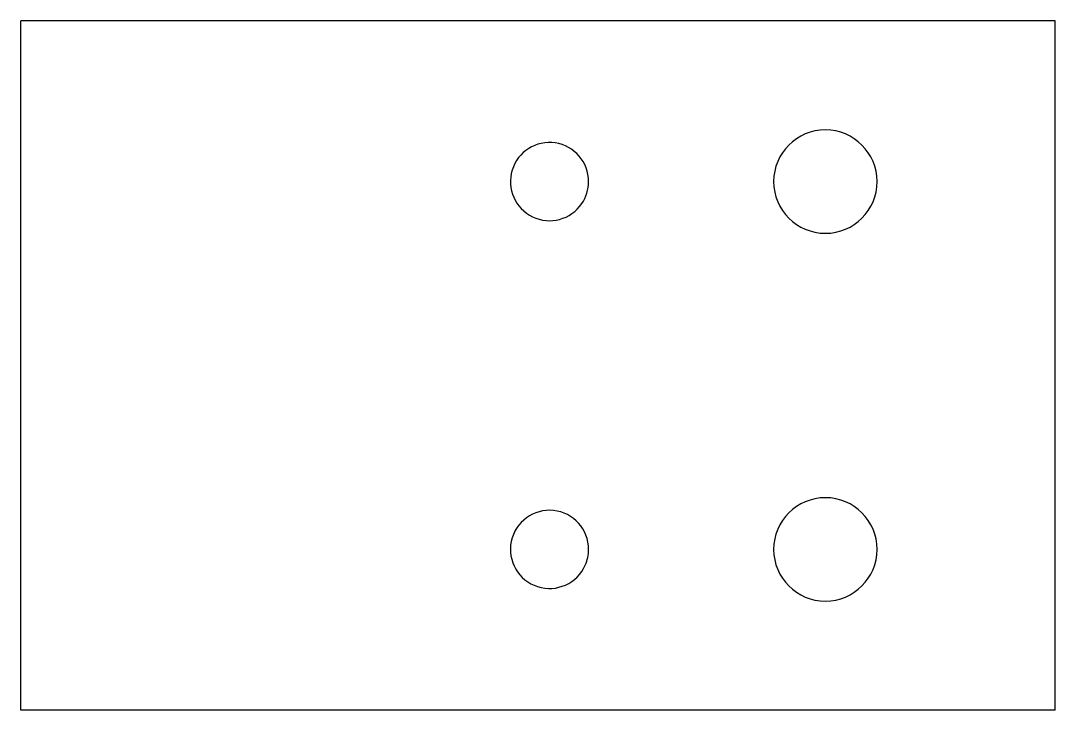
# Model space of a CAD drawing. Header units: millimetres. Extents: x 0 to 45, y 0 to 30.
import ezdxf

# ---------------------------------------------------------------- set-up
doc = ezdxf.new("R2010")
doc.units = ezdxf.units.MM

msp = doc.modelspace()

# ---------------------------------------------------------------- linework, layer by layer
for p, q in [((45, 30, 5), (0, 30, 5)), ((0, 0, 5), (0, 30, 5)), ((45, 0, 5), (45, 30, 5)), ((45, 0, 5), (0, 0, 5))]:
    msp.add_line(p, q)
for centre, radius, start, end in [((35, 23, 5), 2.25, 90, 270), ((35, 23, 5), 2.25, -90, 90), ((23, 23, 5), 1.7, -360, -34.3035), ((23, 23, 5), 1.7, -34.3035, 0), ((35, 7, 5), 2.25, 90, 270), ((35, 7, 5), 2.25, -90, 90), ((23, 7, 5), 1.7, -360, -23.7136), ((23, 7, 5), 1.7, -23.7136, 0)]:
    msp.add_arc(centre, radius, start, end)

doc.saveas('drawing.dxf')
